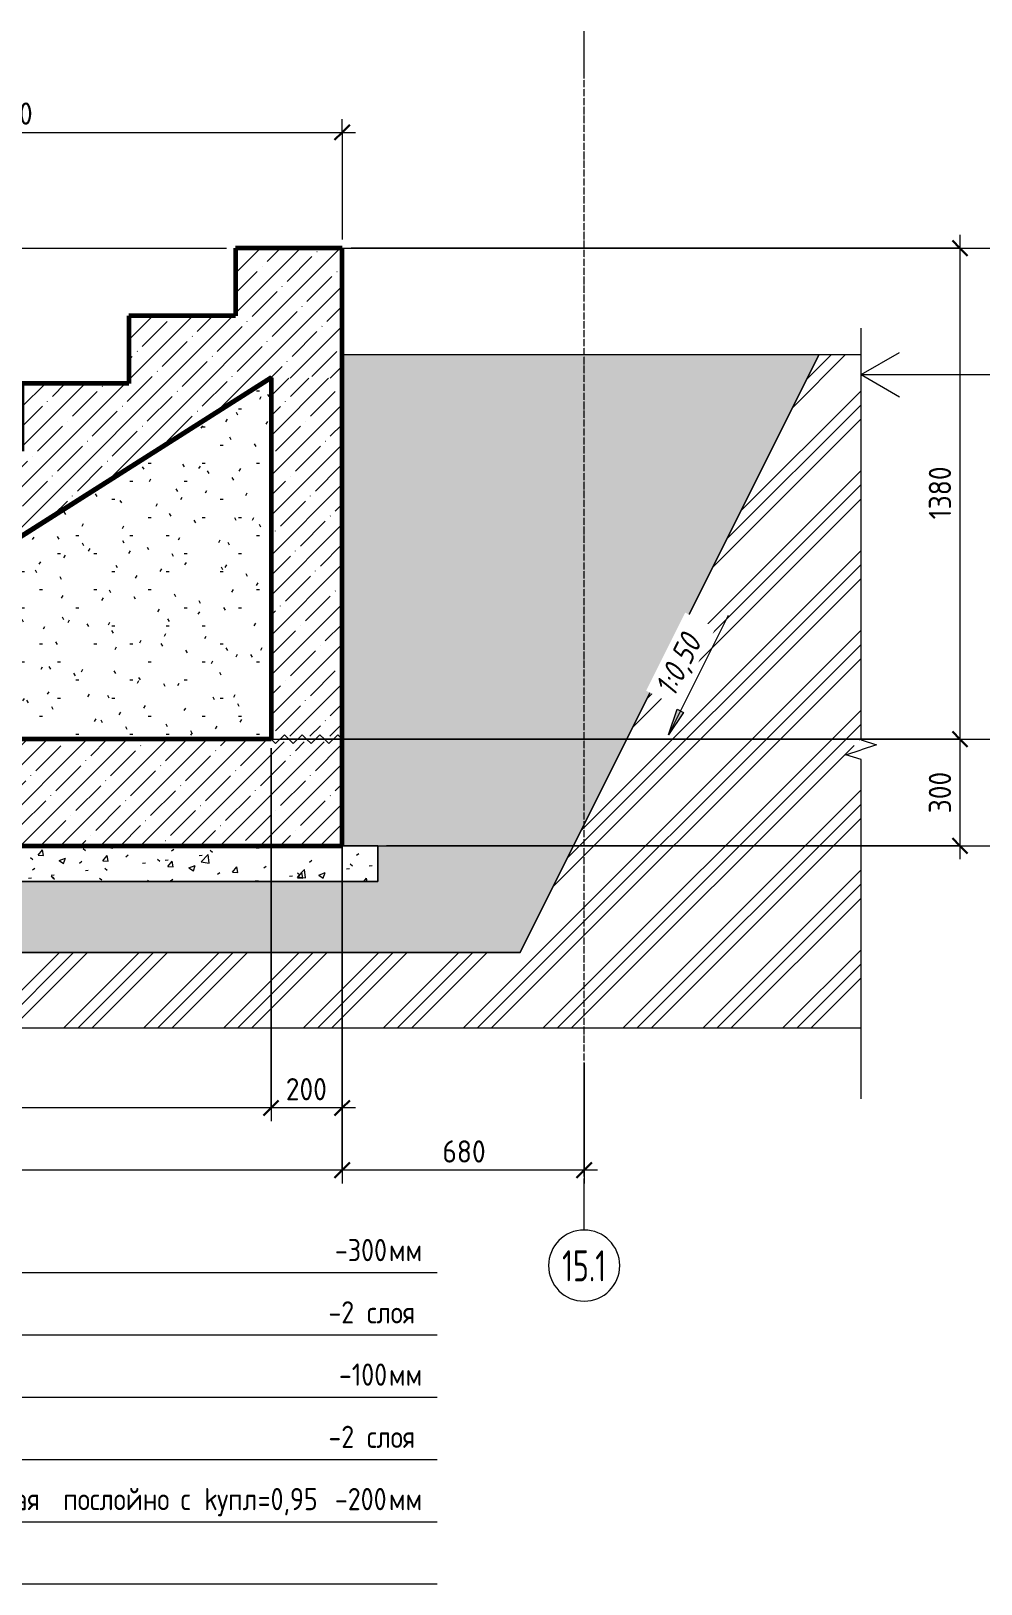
# Model space of a CAD drawing. Header units: millimetres. Extents: x 38448 to 77164, y -34879 to -200.
# Drawn here: x 62507 to 65177, y -5095 to -729 of the extents above; entities that cross this region are included whole.
import ezdxf

# ---------------------------------------------------------------- set-up
doc = ezdxf.new("R2010")
doc.units = ezdxf.units.MM
doc.linetypes.add('01 Штриховая _4 мм_', pattern=[6, 3.5, -2.5])
doc.linetypes.add('02 Штрихпунктирная _20 мм_', pattern=[25, 20, -2.5, 0, -2.5])
for name, color, linetype, lineweight in [('AA_Dim', 7, 'Continuous', 9), ('AA_Dim-25', 7, 'Continuous', 9), ('AA_Linii', 7, 'Continuous', 9), ('AA_Oformlenie', 7, 'Continuous', 9), ('AA_Vinoska', 7, 'Continuous', 9), ('AA_Visotnaya otmetka', 7, 'Continuous', 9), ('AF_Element', 7, 'Continuous', 20), ('AF_Element_Опалубка', 253, 'Continuous', 20), ('AF_Perekritie', 7, 'Continuous', 60), ('AF_Perekritie_Гидроизоляция', 253, 'Continuous', 20), ('AF_Pokritie', 7, 'Continuous', 9), ('AF_Stena', 7, 'Continuous', 60), ('AF_Stena_Опалубка', 253, 'Continuous', 20), ('Gen_Dim', 7, 'Continuous', 9), ('KR_Fundament', 7, 'Continuous', 20), ('Оси', 7, 'Continuous', 9)]:
    doc.layers.add(name, color=color, linetype=linetype, lineweight=lineweight)
doc.styles.add('ISOCPEUR', font='isocpeur.TTF', dxfattribs={"width": 0.85, "height": 62.5})
doc.styles.add('ISOCPEUR_1', font='isocpeur.TTF', dxfattribs={"width": 0.9, "height": 62.5})
doc.styles.add('ISOCPEUR_3', font='isocpeur.TTF', dxfattribs={"width": 0.7, "height": 87.5})
doc.styles.add('ISOCPEUR_I', font='isocpeui.ttf', dxfattribs={"width": 0.85, "height": 63.701923})
doc.dimstyles.new('00_Точн_3_знака__прозр_', dxfattribs={"dimscale": 304.8, "dimtxt": 62.672186, "dimasz": 0.139436, "dimexe": 0.123031, "dimexo": 0.082021, "dimgap": 0.008202, "dimtad": 1, "dimdec": 3, "dimrnd": 0.001, "dimdsep": 46, "dimtxsty": 'ISOCPEUR_1', "dimblk1": 'OBLIQUE', "dimblk2": 'OBLIQUE', "dimsah": 1, "dimcen": 0.09, "dimdle": 0.123031, "dimazin": 0, "dimtfac": 1, "dimtdec": 4, "dimtix": 1, "dimtmove": 0, "dimatfit": 3, "dimfxl": 1, "dimtvp": 1, "dimtolj": 1, "dimtzin": 0, "dimlwd": 18, "dimlwe": 18, "dimarcsym": 2})
doc.dimstyles.new('01_Точн_3_знака__непрозр__1', dxfattribs={"dimscale": 304.8, "dimtxt": 62.672186, "dimasz": 0.139436, "dimexe": 0.123031, "dimexo": 0.082021, "dimgap": 0.020505, "dimtad": 1, "dimdec": 3, "dimrnd": 0.001, "dimdsep": 46, "dimtxsty": 'ISOCPEUR_1', "dimblk1": 'OBLIQUE', "dimblk2": 'OBLIQUE', "dimsah": 1, "dimcen": 0.09, "dimdle": 0.123031, "dimazin": 0, "dimtfac": 1, "dimtdec": 4, "dimtix": 1, "dimtmove": 0, "dimatfit": 3, "dimfxl": 1, "dimtvp": 1, "dimtfill": 1, "dimtolj": 1, "dimtzin": 0, "dimlwd": 18, "dimlwe": 18, "dimarcsym": 2})
pattern_1 = [(45, (61257.686, -1995), (-56.1266, 56.1266), []), (45, (61313.81, -1995), (-56.1266, 56.1266), [99.219, -19.844, 0.8382, -19.006])]

# ---------------------------------------------------------------- blocks, each defined once
blk = doc.blocks.new('Песок ср крупн - Песок ср крупн-3745068-Разрез 1 Опл')
at = {"layer": 'AF_Element', "lineweight": 9}
h = blk.add_hatch(dxfattribs=at)
h.set_pattern_fill('FP_8', color=256, style=0, pattern_type=2)
h.set_pattern_definition([(0, (42515.935, -1995), (203.2, 50.8), [8.382, -144.018, 8.382, -144.018, -812.8]), (0, (42515.935, -1995), (203.2, 50.8), [-304.8, 8.382, -296.418, 8.382, -144.018, -355.6]), (0, (42515.935, -1995), (203.2, 50.8), [-762, 8.382, -93.218, 8.382, -245.618]), (120, (42592.135, -1969.6), (-145.5941, 150.5764), [8.382, -144.018, 8.382, -144.018, -812.8]), (120, (42592.135, -1969.6), (-145.5941, 150.5764), [-304.8, 8.382, -296.418, 8.382, -144.018, -355.6]), (120, (42592.135, -1969.6), (-145.5941, 150.5764), [-762, 8.382, -93.218, 8.382, -245.618]), (240, (42617.535, -1868), (-57.6059, -201.3764), [8.382, -144.018, 8.382, -144.018, -812.8]), (240, (42617.535, -1868), (-57.6059, -201.3764), [-304.8, 8.382, -296.418, 8.382, -144.018, -355.6]), (240, (42617.535, -1868), (-57.6059, -201.3764), [-762, 8.382, -93.218, 8.382, -245.618])])
h.paths.add_polyline_path([(42840.1, -2720), (44440.1, -2720), (44440.1, -1703.4), (42840.1, -2716.7)])
at = {"layer": 'AF_Element'}
for p, q in [((44440.1, -1703.4), (42840.1, -2716.7)), ((44440.1, -2720), (44440.1, -1703.4)), ((42840.1, -2716.7), (42840.1, -2720)), ((42840.1, -2720), (44440.1, -2720))]:
    blk.add_line(p, q, dxfattribs=at)
blk = doc.blocks.new('Лестница - Лестница-3665204-Разрез 1 Опл')
at = {"layer": 'AF_Perekritie', "lineweight": 9}
h = blk.add_hatch(dxfattribs=at)
h.set_pattern_fill('FP_6', color=256, style=0, pattern_type=2)
h.set_pattern_definition([(45, (42515.935, -1995), (-56.1266, 56.1266), []), (45, (42572.06, -1995), (-56.1266, 56.1266), [99.219, -19.844, 0.8382, -19.006])])
h.paths.add_polyline_path([(42840.1, -2720), (42840.1, -2716.7), (44437.5, -1705), (44640.1, -1705), (44640.1, -1340), (44340.1, -1340), (44340.1, -1530), (44040.1, -1530), (44040.1, -1720), (43740.1, -1720), (43740.1, -1910), (43440.1, -1910), (43440.1, -2100), (43140.1, -2100), (43140.1, -2290), (42840.1, -2290), (42840.1, -2480), (42540.1, -2480), (42540.1, -2720), (42792.3, -2720)])
at = {"layer": 'AF_Perekritie'}
for p, q in [((44340.1, -1340), (44340.1, -1530)), ((44640.1, -1340), (44340.1, -1340)), ((44640.1, -1705), (44640.1, -1340)), ((44340.1, -1530), (44040.1, -1530)), ((44040.1, -1530), (44040.1, -1720)), ((42840.1, -2716.7), (44437.5, -1705)), ((44040.1, -1720), (43740.1, -1720)), ((43740.1, -1720), (43740.1, -1910)), ((44437.5, -1705), (44440.1, -1705)), ((43740.1, -1910), (43440.1, -1910)), ((43440.1, -1910), (43440.1, -2100)), ((43440.1, -2100), (43140.1, -2100)), ((43140.1, -2100), (43140.1, -2290)), ((43140.1, -2290), (42840.1, -2290)), ((42840.1, -2290), (42840.1, -2480)), ((42840.1, -2480), (42540.1, -2480)), ((42540.1, -2480), (42540.1, -2720)), ((42540.1, -2720), (42840.1, -2720)), ((42840.1, -2720), (42840.1, -2716.7))]:
    blk.add_line(p, q, dxfattribs=at)
blk = doc.blocks.new('Последовательность узлов - 3мм масшт20 маскировка-904226-Разрез 1 Опл')
at = {"layer": 'AA_Oformlenie'}
for p, q in [((41075.1, -2720), (41087.6, -2732.5)), ((41112.6, -2707.5), (41087.6, -2732.5)), ((41125.1, -2720), (41112.6, -2707.5)), ((41125.1, -2720), (41137.6, -2732.5)), ((41162.6, -2707.5), (41137.6, -2732.5)), ((41175.1, -2720), (41162.6, -2707.5)), ((41175.1, -2720), (41187.6, -2732.5)), ((41212.6, -2707.5), (41187.6, -2732.5)), ((41225.1, -2720), (41212.6, -2707.5)), ((41225.1, -2720), (41237.6, -2732.5)), ((41262.6, -2707.5), (41237.6, -2732.5)), ((41275.1, -2720), (41262.6, -2707.5))]:
    blk.add_line(p, q, dxfattribs=at)
blk = doc.blocks.new('011_ЛинияОбрыва _ЭлУзла_Линия_ - Тип 1-3813203-Разрез 1 Опл')
at = {"layer": 'AA_Oformlenie'}
blk.add_line((42698.3, -3531.7), (46098.4, -3531.7), dxfattribs=at)
blk = doc.blocks.new('011_ЛинияОбрыва _ЭлУзла_Линия_ - Тип 1-3813808-Разрез 1 Опл')
at = {"layer": 'AA_Oformlenie'}
for p, q in [((46098.4, -2721.8), (46098.4, -1640)), ((46098.4, -3731.6), (46098.4, -2777.5))]:
    blk.add_line(p, q, dxfattribs=at)
blk = doc.blocks.new('DIMBLOCK30-Разрез 1 Опл')
at = {"layer": 'AA_Dim-25', "lineweight": 18}
for p, q in [((63181.8, -2745), (63181.8, -3794.2)), ((63181.8, -3756.7), (63181.8, -2745)), ((63381.8, -2745), (63381.8, -3794.2)), ((63381.8, -3756.7), (63381.8, -2745)), ((63419.3, -3756.7), (63181.8, -3756.7))]:
    blk.add_line(p, q, dxfattribs=at)
at = {"layer": 'AA_Dim-25', "lineweight": 30}
for p, q in [((63181.8, -3756.7), (63203.1, -3735.5)), ((63381.8, -3756.7), (63403.1, -3735.5)), ((63181.8, -3756.7), (63160.6, -3778)), ((63381.8, -3756.7), (63360.6, -3778))]:
    blk.add_line(p, q, dxfattribs=at)
at = {"layer": 'AA_Dim-25', "color": 0, "lineweight": 18, "insert": (63223.3, -3672.8), "char_height": 62.5, "width": 140.48, "attachment_point": 1, "line_spacing_factor": 1.135194, "style": 'ISOCPEUR_1'}
blk.add_mtext('200', dxfattribs=at)
blk = doc.blocks.new('_Oblique')
at = {"color": 0, "linetype": 'ByBlock', "lineweight": -2}
blk.add_line((-0.5, -0.5), (0.5, 0.5), dxfattribs=at)
blk = doc.blocks.new('DIMBLOCK31-Разрез 1 Опл')
at = {"layer": 'AA_Dim-25', "lineweight": 18}
for p, q in [((60016.8, -2745), (60016.8, -3794.2)), ((60016.8, -3756.7), (60016.8, -2745)), ((63181.8, -2745), (63181.8, -3794.2)), ((63181.8, -3756.7), (63181.8, -2745)), ((63181.8, -3756.7), (60016.8, -3756.7))]:
    blk.add_line(p, q, dxfattribs=at)
at = {"layer": 'AA_Dim-25', "lineweight": 30}
for p, q in [((60016.8, -3756.7), (60038.1, -3735.5)), ((63181.8, -3756.7), (63203.1, -3735.5)), ((60016.8, -3756.7), (59995.6, -3778)), ((63181.8, -3756.7), (63160.6, -3778))]:
    blk.add_line(p, q, dxfattribs=at)
at = {"layer": 'AA_Dim-25', "color": 0, "lineweight": 18, "insert": (61527.2, -3672.8), "char_height": 62.5, "width": 173.117, "attachment_point": 1, "line_spacing_factor": 1.135194, "style": 'ISOCPEUR_1'}
blk.add_mtext('3165', dxfattribs=at)
blk = doc.blocks.new('DIMBLOCK33-Разрез 1 Опл')
at = {"layer": 'AA_Dim-25', "lineweight": 18}
for p, q in [((63381.8, -2745), (63381.8, -3969.2)), ((63381.8, -3931.7), (63381.8, -2745)), ((64061.8, -3629.8), (64061.8, -3969.2)), ((64061.8, -3931.7), (64061.8, -3629.8)), ((64099.3, -3931.7), (63381.8, -3931.7))]:
    blk.add_line(p, q, dxfattribs=at)
at = {"layer": 'AA_Dim-25', "lineweight": 30}
for p, q in [((63381.8, -3931.7), (63403.1, -3910.5)), ((64061.8, -3931.7), (64083.1, -3910.5)), ((63381.8, -3931.7), (63360.6, -3953)), ((64061.8, -3931.7), (64040.6, -3953))]:
    blk.add_line(p, q, dxfattribs=at)
at = {"layer": 'AA_Dim-25', "color": 0, "lineweight": 18, "insert": (63663.3, -3847.8), "char_height": 62.5, "width": 140.48, "attachment_point": 1, "line_spacing_factor": 1.135194, "style": 'ISOCPEUR_1'}
blk.add_mtext('680', dxfattribs=at)
blk = doc.blocks.new('DIMBLOCK34-Разрез 1 Опл')
at = {"layer": 'AA_Dim-25', "lineweight": 18}
for p, q in [((59816.8, -2745), (59816.8, -3969.2)), ((59816.8, -3931.7), (59816.8, -2745)), ((63381.8, -2745), (63381.8, -3969.2)), ((63381.8, -3931.7), (63381.8, -2745)), ((63381.8, -3931.7), (59779.3, -3931.7))]:
    blk.add_line(p, q, dxfattribs=at)
at = {"layer": 'AA_Dim-25', "lineweight": 30}
for p, q in [((59816.8, -3931.7), (59838.1, -3910.5)), ((63381.8, -3931.7), (63403.1, -3910.5)), ((59816.8, -3931.7), (59795.6, -3953)), ((63381.8, -3931.7), (63360.6, -3953))]:
    blk.add_line(p, q, dxfattribs=at)
at = {"layer": 'AA_Dim-25', "color": 0, "lineweight": 18, "insert": (61521.3, -3847.8), "char_height": 62.5, "width": 187.307, "attachment_point": 1, "line_spacing_factor": 1.135194, "style": 'ISOCPEUR_1'}
blk.add_mtext('3565', dxfattribs=at)
blk = doc.blocks.new('DIMBLOCK35-Разрез 1 Опл')
at = {"layer": 'AA_Dim-25', "lineweight": 18}
for p, q in [((61281.8, -1014.2), (61281.8, -976.7)), ((63381.8, -1014.2), (63381.8, -976.7)), ((61281.8, -1014.2), (63419.3, -1014.2)), ((61281.8, -1014.2), (61281.8, -2455)), ((63381.8, -1014.2), (63381.8, -1315))]:
    blk.add_line(p, q, dxfattribs=at)
at = {"layer": 'AA_Dim-25', "lineweight": 30}
for p, q in [((61281.8, -1014.2), (61303.1, -992.9)), ((63381.8, -1014.2), (63403.1, -992.9)), ((61281.8, -1014.2), (61260.6, -1035.4)), ((63381.8, -1014.2), (63360.6, -1035.4))]:
    blk.add_line(p, q, dxfattribs=at)
at = {"layer": 'AA_Dim-25', "color": 0, "lineweight": 18, "insert": (62142.6, -930.2), "char_height": 62.5, "width": 454.078, "attachment_point": 1, "line_spacing_factor": 1.135194, "style": 'ISOCPEUR_1'}
blk.add_mtext('7х300=2100', dxfattribs=at)
blk = doc.blocks.new('_None')
blk = doc.blocks.new('DIMBLOCK36-Разрез 1 Опл')
at = {"layer": 'AA_Dim-25', "lineweight": 18}
for p, q in [((60995, -1302.5), (60995, -2480)), ((60995, -1340), (60957.5, -1340)), ((60995, -1340), (63056.8, -1340)), ((60995, -2480), (60957.5, -2480)), ((60995, -2480), (61256.8, -2480)), ((60995, -2720), (60957.5, -2720)), ((60995, -2720), (61000, -2720))]:
    blk.add_line(p, q, dxfattribs=at)
at = {"layer": 'AA_Dim-25', "lineweight": 30}
for p, q in [((60995, -1340), (60973.7, -1318.7)), ((60995, -1340), (61016.2, -1361.2)), ((60995, -2480), (60973.7, -2458.8)), ((60995, -2480), (61016.2, -2501.2)), ((60995, -2720), (60973.7, -2698.8)), ((60995, -2720), (61016.2, -2741.2))]:
    blk.add_line(p, q, dxfattribs=at)
at = {"layer": 'AA_Dim-25', "color": 0, "lineweight": 18, "insert": (60911.1, -2089.7), "char_height": 62.5, "width": 431.374, "attachment_point": 1, "rotation": 90, "line_spacing_factor": 1.135194, "style": 'ISOCPEUR_1'}
blk.add_mtext('6х190=1140', dxfattribs=at)
blk = doc.blocks.new('Ось сетки - d_4мм-2765513-Разрез 1 Опл')
at = {"layer": 'Оси'}
for start, end in [(0, 180), (0, 180), (180, 360), (180, 360)]:
    blk.add_arc((45320.1, -4199.9), 100, start, end, dxfattribs=at)
blk = doc.blocks.new('010_Флажок - Низ Фунд плита-3814445-Разрез 1 Опл')
at = {"layer": 'AA_Vinoska'}
blk.add_hatch(color=256, dxfattribs=at).paths.add_polyline_path([(41744.7, -3344.8), (41744.7, -2719.8), (41782.2, -2719.8), (41782.2, -3344.8)])
for p, q in [((41782.2, -2719.8), (41744.7, -2719.8)), ((41744.7, -2719.8), (41744.7, -3344.8)), ((41782.2, -2719.8), (41782.2, -4219.8)), ((41782.2, -3344.8), (41782.2, -2719.8)), ((41744.7, -3344.8), (41782.2, -3344.8)), ((41782.2, -4219.8), (41782.2, -4394.8)), ((41782.2, -4219.8), (44907.2, -4219.8)), ((41782.2, -4394.8), (44907.2, -4394.8)), ((41782.2, -4394.8), (41782.2, -4569.8)), ((41782.2, -4569.8), (41782.2, -4744.8)), ((41782.2, -4569.8), (44907.2, -4569.8)), ((41782.2, -4744.8), (41782.2, -4919.8)), ((41782.2, -4744.8), (44907.2, -4744.8)), ((41782.2, -4919.8), (41782.2, -5094.8)), ((41782.2, -4919.8), (44907.2, -4919.8)), ((41782.2, -5094.8), (44907.2, -5094.8))]:
    blk.add_line(p, q, dxfattribs=at)
blk = doc.blocks.new('DIMBLOCK40-Разрез 1 Опл')
at = {"layer": 'AA_Dim-25', "lineweight": 18}
for p, q in [((65118.2, -1302.5), (65118.2, -2720)), ((63406.8, -1340), (65155.7, -1340)), ((65118.2, -1340), (63406.8, -1340)), ((63206.8, -2720), (65155.7, -2720)), ((65118.2, -2720), (63206.8, -2720))]:
    blk.add_line(p, q, dxfattribs=at)
at = {"layer": 'AA_Dim-25', "lineweight": 30}
for p, q in [((65118.2, -1340), (65096.9, -1318.7)), ((65118.2, -1340), (65139.4, -1361.2)), ((65118.2, -2720), (65096.9, -2698.8)), ((65118.2, -2720), (65139.4, -2741.2))]:
    blk.add_line(p, q, dxfattribs=at)
at = {"layer": 'AA_Dim-25', "color": 0, "lineweight": 18, "insert": (65030.5, -2102.1), "char_height": 62.5, "width": 173.117, "attachment_point": 1, "rotation": 90, "line_spacing_factor": 1.135194, "style": 'ISOCPEUR_1', "bg_fill": 3, "box_fill_scale": 1.25, "bg_fill_color": 256, "bg_fill_true_color": 13158600, "bg_fill_transparency": 0}
blk.add_mtext('1380', dxfattribs=at)
blk = doc.blocks.new('DIMBLOCK41-Разрез 1 Опл')
at = {"layer": 'AA_Dim-25', "lineweight": 30}
for p, q in [((65118.2, -2720), (65096.9, -2698.8)), ((65118.2, -2720), (65139.4, -2741.2)), ((65118.2, -3020), (65096.9, -2998.8)), ((65118.2, -3020), (65139.4, -3041.2))]:
    blk.add_line(p, q, dxfattribs=at)
at = {"layer": 'AA_Dim-25', "lineweight": 18}
for p, q in [((63206.8, -2720), (65155.7, -2720)), ((65118.2, -2720), (63206.8, -2720)), ((65118.2, -2720), (65118.2, -3057.5)), ((63506.8, -3020), (65155.7, -3020)), ((65118.2, -3020), (63506.8, -3020))]:
    blk.add_line(p, q, dxfattribs=at)
at = {"layer": 'AA_Dim-25', "color": 0, "lineweight": 18, "insert": (65030.5, -2928.5), "char_height": 62.5, "width": 140.48, "attachment_point": 1, "rotation": 90, "line_spacing_factor": 1.135194, "style": 'ISOCPEUR_1', "bg_fill": 3, "box_fill_scale": 1.25, "bg_fill_color": 256, "bg_fill_true_color": 13158600, "bg_fill_transparency": 0}
blk.add_mtext('300', dxfattribs=at)
blk = doc.blocks.new('010_Флажок - Бок Стена вход-3814513-Разрез 1 Опл')
at = {"layer": 'AA_Vinoska'}
for p, q in [((46098.4, -1695.3), (46206.7, -1632.8)), ((46098.4, -1695.3), (46206.7, -1757.8)), ((46098.4, -1695.3), (46598.4, -1695.3)), ((46598.4, -1695.3), (46598.4, -1870.3)), ((46598.4, -1695.3), (49348.4, -1695.3)), ((46598.4, -1870.3), (49348.4, -1870.3)), ((46598.4, -1870.3), (46598.4, -2045.3)), ((46598.4, -2045.3), (46598.4, -2220.3)), ((46598.4, -2045.3), (49348.4, -2045.3)), ((46598.4, -2220.3), (46598.4, -2395.3)), ((46598.4, -2220.3), (49348.4, -2220.3)), ((46598.4, -2395.3), (49348.4, -2395.3))]:
    blk.add_line(p, q, dxfattribs=at)

msp = doc.modelspace()

# ---------------------------------------------------------------- hatches: boundary and pattern name
at = {"layer": 'AA_Oformlenie'}
h = msp.add_hatch(dxfattribs=at)
h.set_pattern_fill('FP_10', color=250, style=0, pattern_type=2)
h.set_pattern_definition([(45, (61257.69, -1995), (-112.253, 112.253), []), (45, (61297.37, -1995), (0, 224.5064), []), (45, (61218, -1995), (0, 224.5064), [])])
h.paths.add_polyline_path([(61534.048, -3531.7342), (64840.2, -3531.7342), (64840.2, -2777.5), (64796.8988, -2763.75), (64840.2, -2750), (64820.5737, -2750), (64820.5737, -2721.8457), (64840.2, -2721.8457), (64840.2, -1640), (64721.8122, -1640), (63881.8122, -3320), (59316.8122, -3320), (58291.8122, -1270), (58232.0327, -1270), (58232.0327, -2531.267), (58275.334, -2545.017), (58232.0327, -2558.767), (58251.659, -2558.767), (58251.659, -2586.9213), (58232.0327, -2586.9213), (58232.0327, -3531.7342), (61384.4352, -3531.7342), (61398.1852, -3488.4329), (61411.9352, -3531.7342), (61411.9352, -3512.1079), (61440.0895, -3512.1079), (61440.0895, -3531.7342)])
h = msp.add_hatch(dxfattribs=at)
h.set_pattern_fill('FP_9', color=250, style=0, pattern_type=2)
h.set_pattern_definition([(0, (61257.686, -1995), (101.6, 25.4), [8.382, -67.818, 8.382, -67.818, -406.4]), (0, (61257.686, -1995), (101.6, 25.4), [-152.4, 8.382, -144.018, 8.382, -67.818, -177.8]), (0, (61257.686, -1995), (101.6, 25.4), [-381, 8.382, -42.418, 8.382, -118.618]), (120, (61295.786, -1982.3), (-72.79705, 75.28818), [8.382, -67.818, 8.382, -67.818, -406.4]), (120, (61295.786, -1982.3), (-72.79705, 75.28818), [-152.4, 8.382, -144.018, 8.382, -67.818, -177.8]), (120, (61295.786, -1982.3), (-72.79705, 75.28818), [-381, 8.382, -42.418, 8.382, -118.618]), (240, (61308.486, -1931.5), (-28.80295, -100.68818), [8.382, -67.818, 8.382, -67.818, -406.4]), (240, (61308.486, -1931.5), (-28.80295, -100.68818), [-152.4, 8.382, -144.018, 8.382, -67.818, -177.8]), (240, (61308.486, -1931.5), (-28.80295, -100.68818), [-381, 8.382, -42.418, 8.382, -118.618])])
h.paths.add_polyline_path([(59316.8122, -3320), (63881.8122, -3320), (64721.8122, -1640), (63381.8122, -1640), (63381.8122, -3020), (63481.8122, -3020), (63481.8122, -3120), (59716.8122, -3120), (59716.8122, -3020), (59816.8122, -3020), (59816.8122, -1270), (58291.8122, -1270)])
at = {"layer": 'AF_Perekritie', "lineweight": 9}
h = msp.add_hatch(dxfattribs=at)
h.set_pattern_fill('FP_6', color=256, style=0, pattern_type=2)
h.set_pattern_definition(pattern_1)
h.paths.add_polyline_path([(61534.048, -3020), (63381.8122, -3020), (63381.8122, -2728), (63181.8122, -2728), (63181.8122, -2720), (60016.8122, -2720), (60016.8122, -2728), (59816.8122, -2728), (59816.8122, -3020), (60016.8122, -3020)])
at = {"layer": 'AF_Pokritie'}
h = msp.add_hatch(dxfattribs=at)
h.set_pattern_fill('FP_7', color=256, style=0, pattern_type=2)
h.set_pattern_definition([(50, (61257.69, -1995), (182.185, -15.939), [19.05, -209.55]), (355, (61257.69, -1995), (-35.242, 191.057), [15.24, -167.64]), (100.451, (61272.87, -1996.33), (146.943, 175.117), [16.19, -178.09]), (46.184, (61257.69, -1944.2), (271.079, -42.043), [28.575, -314.325]), (96.636, (61280.28, -1947.7), (237.403, 247.427), [24.285, -267.135]), (351.184, (61257.69, -1944.2), (237.405, 247.425), [22.86, -251.46]), (21, (61283.09, -1956.9), (151.615, -102.2655), [19.05, -209.55]), (326, (61283.09, -1956.9), (61.802, 184.188), [15.24, -167.64]), (71.451, (61295.72, -1965.42), (213.417, 81.921), [16.19, -178.09]), (37.5, (61257.686, -1995), (3.0883, 84.555), [8.382, -157.226, 8.382, -161.798, -168.275]), (37.5, (61257.686, -1995), (3.0883, 84.555), [-335.788, 8.382, -159.893]), (7.5, (61257.69, -1995), (66.8194, 100.1807), [8.382, -88.646, 8.382, -153.416, -64.135]), (7.5, (61257.69, -1995), (66.8194, 100.1807), [-258.826, 8.382, -55.753]), (327.5, (61201.044, -1995), (135.5905, -5.729), [8.382, -55.118, 8.382, -189.738, -262.89]), (327.5, (61201.044, -1995), (135.5905, -5.729), [-261.62, 8.382, -254.508]), (317.5, (61175.64, -1995), (148.129, 25.427), [8.382, -74.168, 8.382, -123.19, -186.69]), (317.5, (61175.64, -1995), (148.129, 25.427), [-214.122, 8.382, -178.308])])
h.paths.add_polyline_path([(63391.9571, -3120), (63481.8122, -3120), (63481.8122, -3020), (59716.8122, -3020), (59716.8122, -3120), (63381.8122, -3120)])
at = {"layer": 'AF_Stena', "lineweight": 9}
h = msp.add_hatch(dxfattribs=at)
h.set_pattern_fill('FP_6', color=256, style=0, pattern_type=2)
h.set_pattern_definition(pattern_1)
h.paths.add_polyline_path([(63381.8122, -2712), (63381.8122, -1705), (63181.8122, -1705), (63181.8122, -2712), (63331.8122, -2712)])

# ---------------------------------------------------------------- linework, layer by layer
at = {"layer": 'AA_Linii', "lineweight": 20}
msp.add_line((63381.8122, -1340), (63381.8122, -1640), dxfattribs=at)
at = {"layer": 'AA_Linii'}
for p, q in [((64721.8122, -1640), (63381.8122, -1640)), ((63381.8122, -1640), (63381.8122, -3020)), ((63881.8122, -3320), (64721.8122, -1640)), ((64721.8122, -1640), (63881.8122, -3320)), ((64840.2, -1640), (64721.8122, -1640)), ((63381.8122, -3020), (63481.8122, -3020)), ((63481.8122, -3020), (63481.8122, -3120)), ((63481.8122, -3120), (59716.8122, -3120)), ((59316.8122, -3320), (63881.8122, -3320)), ((63881.8122, -3320), (59316.8122, -3320))]:
    msp.add_line(p, q, dxfattribs=at)
at = {"layer": 'AA_Vinoska'}
for p, q in [((64840.2, -1640), (64840.2, -1565)), ((64796.8988, -2763.75), (64840.2, -2750)), ((64840.2, -2721.8457), (64883.5251, -2735.9228)), ((64883.5251, -2735.9228), (64840.2, -2750)), ((64840.2, -2777.5), (64796.8988, -2763.75))]:
    msp.add_line(p, q, dxfattribs=at)
at = {"layer": 'AA_Visotnaya otmetka'}
for p, q in [((63381.8122, -1340), (63623.242, -1340)), ((63623.242, -1340), (65273.4326, -1340))]:
    msp.add_line(p, q, dxfattribs=at)
at = {"layer": 'AF_Perekritie_Гидроизоляция', "lineweight": 60}
for p, q in [((63181.8122, -1703.4037), (61581.8122, -2718.4037)), ((61581.8122, -2719.588), (63181.8122, -1704.588)), ((63181.8122, -1704.588), (63181.8122, -1703.4037))]:
    msp.add_line(p, q, dxfattribs=at)
at = {"layer": 'AF_Pokritie', "lineweight": 20}
for p, q in [((63481.8122, -3020), (59716.8122, -3020)), ((63481.8122, -3120), (63481.8122, -3020)), ((59716.8122, -3120), (63481.8122, -3120))]:
    msp.add_line(p, q, dxfattribs=at)
at = {"layer": 'AF_Stena_Опалубка', "lineweight": 60}
for p, q in [((63181.8122, -1705), (63181.8122, -2720)), ((63381.8122, -2720), (63381.8122, -1705))]:
    msp.add_line(p, q, dxfattribs=at)
at = {"layer": 'KR_Fundament', "lineweight": 60}
for p, q in [((63181.8122, -2720), (60016.8122, -2720)), ((63381.8122, -3020), (63381.8122, -2720)), ((59816.8122, -3020), (63381.8122, -3020))]:
    msp.add_line(p, q, dxfattribs=at)
at = {"layer": 'Оси'}
for p, q in [((64061.8122, -854.4732), (64061.8122, -729.4732)), ((64061.8122, -4099.9185), (64061.8122, -3974.9185))]:
    msp.add_line(p, q, dxfattribs=at)
at = {"layer": 'Оси', "linetype": '02 Штрихпунктирная _20 мм_'}
msp.add_line((64061.8122, -3974.9185), (64061.8122, -854.4732), dxfattribs=at)

# ---------------------------------------------------------------- block references
at = {"layer": 'AA_Oformlenie'}
for name, p in [('011_ЛинияОбрыва _ЭлУзла_Линия_ - Тип 1-3813808-Разрез 1 Опл', (18741.7506, 0)), ('Последовательность узлов - 3мм масшт20 маскировка-904226-Разрез 1 Опл', (22106.7506, 0)), ('011_ЛинияОбрыва _ЭлУзла_Линия_ - Тип 1-3813203-Разрез 1 Опл', (18741.7506, 0))]:
    msp.add_blockref(name, p, dxfattribs=at)
at = {"layer": 'AA_Vinoska'}
msp.add_blockref('010_Флажок - Низ Фунд плита-3814445-Разрез 1 Опл', (18741.7506, 0), dxfattribs=at)
at = {"layer": 'AF_Element_Опалубка'}
msp.add_blockref('Песок ср крупн - Песок ср крупн-3745068-Разрез 1 Опл', (18741.7506, 0), dxfattribs=at)
at = {"layer": 'AF_Perekritie', "linetype": '01 Штриховая _4 мм_', "lineweight": 20}
msp.add_blockref('Лестница - Лестница-3665204-Разрез 1 Опл', (18741.7506, 0), dxfattribs=at)
at = {"layer": 'Оси'}
msp.add_blockref('Ось сетки - d_4мм-2765513-Разрез 1 Опл', (18741.7506, 0), dxfattribs=at)

# ---------------------------------------------------------------- texts
at = {"layer": 'Оси', "insert": (63999.8295, -4156.8034), "char_height": 87.5, "width": 150.115984, "attachment_point": 1, "style": 'ISOCPEUR_3'}
msp.add_mtext('15.1', dxfattribs=at)

# ---------------------------------------------------------------- dimensions: what is measured, and where the dimension line sits
at = {"layer": 'AA_Dim', "lineweight": 18}
dim = msp.add_linear_dim(base=(63381.8122, -1014.1639), p1=(61281.8122, -2480), p2=(63381.8122, -1340), text='7х300=2100', dimstyle='00_Точн_3_знака__прозр_', override={"dimpost": '<>', "dimblk1": 'None', "dimblk2": 'None', "dimsah": 1, "dimfxl": 2389.47693}, dxfattribs=at)
dim.commit()
dim.dimension.update_dxf_attribs({"geometry": 'DIMBLOCK35-Разрез 1 Опл', "text_midpoint": (62331.8122, -980.4139)})
dim = msp.add_linear_dim(base=(60994.9789, -2480), p1=(63081.8122, -1340), p2=(61281.8122, -2480), angle=90, text='6х190=1140', dimstyle='00_Точн_3_знака__прозр_', override={"dimpost": '<>', "dimblk1": 'None', "dimblk2": 'None', "dimsah": 1, "dimfxl": 2130.633709}, dxfattribs=at)
dim.commit()
dim.dimension.update_dxf_attribs({"geometry": 'DIMBLOCK36-Разрез 1 Опл', "text_midpoint": (60961.2289, -1910)})
for base, p1, p2, override, picture, middle in [((59816.8122, -3931.7446), (63381.8122, -2720), (59816.8122, -2720), {"dimpost": '<>', "dimfxl": 3565}, 'DIMBLOCK34-Разрез 1 Опл', (61599.3122, -3897.9946)), ((60016.8122, -3756.7446), (63181.8122, -2720), (60016.8122, -2720), {"dimpost": '<>', "dimfxl": 3165}, 'DIMBLOCK31-Разрез 1 Опл', (61599.3122, -3722.9946)), ((63181.8122, -3756.7446), (63381.8122, -2720), (63181.8122, -2720), {"dimpost": '<>', "dimfxl": 200}, 'DIMBLOCK30-Разрез 1 Опл', (63281.8122, -3722.9946)), ((63381.8122, -3931.7446), (64061.8122, -3604.8), (63381.8122, -2720), {"dimpost": '<>', "dimfxl": 1115.91713}, 'DIMBLOCK33-Разрез 1 Опл', (63721.8122, -3897.9946))]:
    dim = msp.add_linear_dim(base=base, p1=p1, p2=p2, dimstyle='00_Точн_3_знака__прозр_', override=override, dxfattribs=at)
    dim.commit()
    dim.dimension.update_dxf_attribs({"geometry": picture, "text_midpoint": middle})

# ---------------------------------------------------------------- next in the draw order: texts
at = {"layer": 'AA_Vinoska', "char_height": 62.5, "attachment_point": 1, "style": 'ISOCPEUR', "bg_fill": 3, "box_fill_scale": 1.25, "bg_fill_color": 256, "bg_fill_true_color": 13158600, "bg_fill_transparency": 0}
for s, insert, width in [('-300', (63361.3558, -4125.0943), 183.987281), ('-2 ', (63343.0808, -4300.0943), 131.176117), ('-100', (63372.6183, -4475.0943), 170.358594), ('-2 ', (63343.0808, -4650.0943), 131.176117), ('утрамбованная', (62045.2067, -4825.0943), 630.326797)]:
    msp.add_mtext(s, dxfattribs=dict(at, insert=insert, width=width))
at = {"layer": 'Gen_Dim', "insert": (64257.4158, -2576.6541), "char_height": 63.70192, "width": 213.57809, "attachment_point": 1, "rotation": 63.4349488, "line_spacing_factor": 1.135194, "style": 'ISOCPEUR_I', "bg_fill": 3, "box_fill_scale": 1.25, "bg_fill_color": 256, "bg_fill_true_color": 13158600, "bg_fill_transparency": 0}
msp.add_mtext('1:0,50', dxfattribs=at)

# ---------------------------------------------------------------- next in the draw order: hatches: boundary and pattern name
at = {"layer": 'Gen_Dim'}
msp.add_hatch(color=256, dxfattribs=at).paths.add_polyline_path([(64298.7661, -2707.4659), (64323.4756, -2635.9681), (64341.1387, -2644.7996)])

# ---------------------------------------------------------------- next in the draw order: linework, layer by layer
for p, q in [((64466.4712, -2372.0557), (64298.7661, -2707.4659)), ((64298.7661, -2707.4659), (64323.4756, -2635.9681)), ((64341.1387, -2644.7996), (64298.7661, -2707.4659)), ((64323.4756, -2635.9681), (64341.1387, -2644.7996))]:
    msp.add_line(p, q, dxfattribs=at)

# ---------------------------------------------------------------- next in the draw order: texts
at = {"layer": 'AA_Vinoska', "char_height": 62.5, "attachment_point": 1, "style": 'ISOCPEUR', "bg_fill": 3, "box_fill_scale": 1.25, "bg_fill_color": 256, "bg_fill_true_color": 13158600, "bg_fill_transparency": 0}
for s, insert, width in [('мм', (63513.1605, -4125.0943), 102.215156), ('слоя', (63451.3119, -4300.0943), 177.172937), ('мм', (63513.1782, -4475.0943), 102.215156), ('слоя', (63451.3119, -4650.0943), 177.172937), ('\\fISOCPEUR|b0|i0|c204|p34|;\\W.85; ', (62565.2783, -4825.0943), 39.182477)]:
    msp.add_mtext(s, dxfattribs=dict(at, insert=insert, width=width))

# ---------------------------------------------------------------- next in the draw order: texts
at = {"layer": 'AA_Vinoska', "insert": (62597.6071, -4825.0943), "char_height": 62.5, "width": 361.160219, "attachment_point": 1, "style": 'ISOCPEUR', "bg_fill": 3, "box_fill_scale": 1.25, "bg_fill_color": 256, "bg_fill_true_color": 13158600, "bg_fill_transparency": 0}
msp.add_mtext('послойно', dxfattribs=at)

# ---------------------------------------------------------------- next in the draw order: dimensions: what is measured, and where the dimension line sits
at = {"layer": 'AA_Dim', "lineweight": 18}
dim = msp.add_linear_dim(base=(65118.1754, -2720), p1=(63381.8122, -1340), p2=(63181.8122, -2720), angle=90, dimstyle='01_Точн_3_знака__непрозр__1', override={"dimpost": '<>', "dimfxl": 1394.417441}, dxfattribs=at)
dim.commit()
dim.dimension.update_dxf_attribs({"geometry": 'DIMBLOCK40-Разрез 1 Опл', "text_midpoint": (65080.6754, -2030)})

# ---------------------------------------------------------------- next in the draw order: block references
at = {"layer": 'AA_Vinoska'}
msp.add_blockref('010_Флажок - Бок Стена вход-3814513-Разрез 1 Опл', (18741.7506, 0), dxfattribs=at)

# ---------------------------------------------------------------- next in the draw order: texts
at = {"layer": 'AA_Vinoska', "insert": (62895.5941, -4825.0943), "char_height": 62.5, "width": 39.182477, "attachment_point": 1, "style": 'ISOCPEUR', "bg_fill": 3, "box_fill_scale": 1.25, "bg_fill_color": 256, "bg_fill_true_color": 13158600, "bg_fill_transparency": 0}
msp.add_mtext('\\fISOCPEUR|b0|i0|c204|p34|;\\W.85; ', dxfattribs=at)

# ---------------------------------------------------------------- next in the draw order: dimensions: what is measured, and where the dimension line sits
at = {"layer": 'AA_Dim', "lineweight": 18}
dim = msp.add_linear_dim(base=(65118.1754, -3020), p1=(63181.8122, -2720), p2=(63481.8122, -3020), angle=90, dimstyle='01_Точн_3_знака__непрозр__1', override={"dimpost": '<>', "dimfxl": 424.264069}, dxfattribs=at)
dim.commit()
dim.dimension.update_dxf_attribs({"geometry": 'DIMBLOCK41-Разрез 1 Опл', "text_midpoint": (65080.6754, -2870)})

# ---------------------------------------------------------------- next in the draw order: linework, layer by layer
at = {"layer": 'AA_Visotnaya otmetka'}
for p, q in [((63040.9671, -2720), (64988.6534, -2720)), ((64988.6534, -2720), (65273.4326, -2720)), ((63198.6127, -3020), (65146.299, -3020)), ((65146.299, -3020), (65273.4326, -3020))]:
    msp.add_line(p, q, dxfattribs=at)

# ---------------------------------------------------------------- next in the draw order: texts
at = {"layer": 'AA_Vinoska', "insert": (62927.9228, -4825.0943), "char_height": 62.5, "width": 39.182477, "attachment_point": 1, "style": 'ISOCPEUR', "bg_fill": 3, "box_fill_scale": 1.25, "bg_fill_color": 256, "bg_fill_true_color": 13158600, "bg_fill_transparency": 0}
msp.add_mtext('\\fISOCPEUR|b0|i0|c204|p34|;\\W.85;с', dxfattribs=at)

# ---------------------------------------------------------------- next in the draw order: texts
at = {"layer": 'AA_Vinoska', "insert": (62960.2516, -4825.0943), "char_height": 62.5, "width": 85.179297, "attachment_point": 1, "style": 'ISOCPEUR', "bg_fill": 3, "box_fill_scale": 1.25, "bg_fill_color": 256, "bg_fill_true_color": 13158600, "bg_fill_transparency": 0}
msp.add_mtext(' k', dxfattribs=at)

# ---------------------------------------------------------------- next in the draw order: texts
at = {"layer": 'AA_Vinoska', "insert": (63030.5316, -4825.0943), "char_height": 62.5, "width": 137.990461, "attachment_point": 1, "style": 'ISOCPEUR', "bg_fill": 3, "box_fill_scale": 1.25, "bg_fill_color": 256, "bg_fill_true_color": 13158600, "bg_fill_transparency": 0}
msp.add_mtext('упл', dxfattribs=at)

# ---------------------------------------------------------------- next in the draw order: texts
at = {"layer": 'AA_Vinoska', "insert": (63144.3851, -4825.0943), "char_height": 62.5, "width": 206.133898, "attachment_point": 1, "style": 'ISOCPEUR', "bg_fill": 3, "box_fill_scale": 1.25, "bg_fill_color": 256, "bg_fill_true_color": 13158600, "bg_fill_transparency": 0}
msp.add_mtext('=0,95', dxfattribs=at)

# ---------------------------------------------------------------- next in the draw order: texts
at = {"layer": 'AA_Vinoska', "insert": (63361.3558, -4825.0943), "char_height": 62.5, "width": 183.987281, "attachment_point": 1, "style": 'ISOCPEUR', "bg_fill": 3, "box_fill_scale": 1.25, "bg_fill_color": 256, "bg_fill_true_color": 13158600, "bg_fill_transparency": 0}
msp.add_mtext('-200', dxfattribs=at)

# ---------------------------------------------------------------- next in the draw order: texts
at = {"layer": 'AA_Vinoska', "insert": (63513.1605, -4825.0943), "char_height": 62.5, "width": 102.215156, "attachment_point": 1, "style": 'ISOCPEUR', "bg_fill": 3, "box_fill_scale": 1.25, "bg_fill_color": 256, "bg_fill_true_color": 13158600, "bg_fill_transparency": 0}
msp.add_mtext('мм', dxfattribs=at)

doc.saveas('drawing.dxf')
